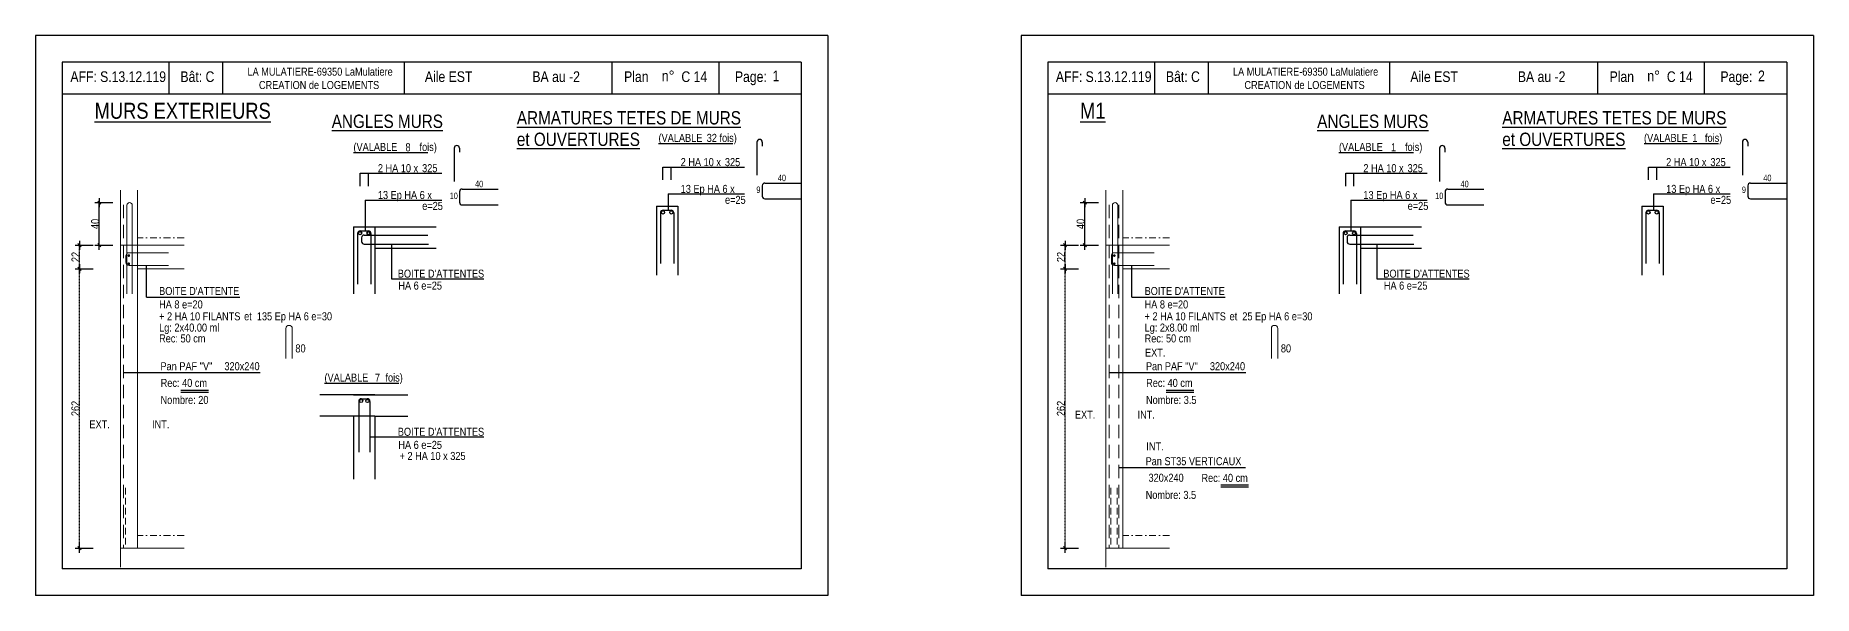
# Model space of a CAD drawing. Header units: metres. Extents: x -9927 to 45032, y -190416 to 12166.
# Drawn here: x 413 to 3745, y -110952 to -109902 of the extents above; entities that cross this region are included whole.
import ezdxf
from ezdxf.enums import TextEntityAlignment as Align

# ---------------------------------------------------------------- set-up
doc = ezdxf.new("R2010")
doc.units = ezdxf.units.M
doc.header["$PDMODE"] = 65
doc.linetypes.add('CACHE2', pattern=[0.1875, 0.125, -0.0625])
doc.linetypes.add('TIRETPT2', pattern=[12.7, 6.35, -3.175, 0, -3.175])
for name, color, linetype in [('01_cote_gen', 4, 'Continuous'), ('01_fenetres', 171, 'Continuous'), ('01_linteaux', 3, 'Continuous'), ('01_sem', 42, 'Continuous'), ('01_texte', 230, 'Continuous'), ('AA_COTES', 2, 'Continuous')]:
    doc.layers.add(name, color=color, linetype=linetype)
doc.styles.add('STYLE2', font='ARIALN.TTF')
doc.dimstyles.new('JB25', dxfattribs={"dimscale": 0.1, "dimtxt": 150, "dimasz": 17, "dimexe": 0.1, "dimexo": 0.1, "dimgap": 0.09, "dimtad": 1, "dimdec": 1, "dimlfac": 0.5, "dimdsep": 46, "dimtxsty": 'STYLE2', "dimblk1": 'BOND_G', "dimblk2": 'BOND_D', "dimsah": 1, "dimcen": 1.5, "dimdle": 0.01, "dimse1": 1, "dimse2": 1, "dimclrd": 4, "dimclre": 2, "dimclrt": 5, "dimadec": 0, "dimazin": 0, "dimtfac": 2.333333, "dimtdec": 1, "dimtix": 1, "dimtmove": 2, "dimatfit": 3, "dimldrblk": 'BOND_G', "dimfxl": 1, "dimtolj": 1, "dimtzin": 0, "dimarcsym": 0})

# ---------------------------------------------------------------- blocks, each defined once
blk = doc.blocks.new('BOND_G')
at = {"layer": 'AA_COTES', "color": 0}
for p, q in [((5, 0), (-5, 0)), ((1.8, 1.8), (-1.8, -1.8)), ((0, -5), (0, 15))]:
    blk.add_line(p, q, dxfattribs=at)
blk = doc.blocks.new('BOND_D')
at = {"layer": 'AA_COTES', "color": 0}
for p, q in [((5, 0), (-5, 0)), ((-1.8, -1.8), (1.8, 1.8)), ((0, 5), (0, -15))]:
    blk.add_line(p, q, dxfattribs=at)
blk = doc.blocks.new('*D919')
at = {"layer": '01_cote_gen', "color": 4, "linetype": 'Continuous', "lineweight": -2, "transparency": 16777216}
blk.add_line((532.7, -110293.5), (532.7, -110217), dxfattribs=at)
at = {"layer": 'DEFPOINTS', "color": 0, "linetype": 'Continuous', "lineweight": 0, "transparency": 16777216}
for p in [(532.7, -110215.3), (586.3, -110215.3), (572.5, -110295.2)]:
    blk.add_point(p, dxfattribs=at)
at = {"layer": '01_cote_gen', "color": 4, "linetype": 'Continuous', "lineweight": -2, "transparency": 16777216, "xscale": 1.7, "yscale": 1.7, "zscale": 1.7}
for name, p, rotation in [('BOND_D', (532.7, -110215.3), 90), ('BOND_G', (532.7, -110295.2), 270)]:
    blk.add_blockref(name, p, dxfattribs=dict(at, rotation=rotation))
at = {"layer": '01_cote_gen', "color": 5, "linetype": 'Continuous', "lineweight": 0, "transparency": 16777216, "insert": (525, -110255.2), "char_height": 15, "attachment_point": 5, "rotation": 90, "style": 'STYLE2'}
blk.add_mtext('\\A1;40', dxfattribs=at)
blk = doc.blocks.new('*D920')
at = {"layer": '01_cote_gen', "color": 4, "linetype": 'Continuous', "lineweight": -2, "transparency": 16777216}
blk.add_line((532.7, -110293.5), (532.7, -110217), dxfattribs=at)
at = {"layer": 'DEFPOINTS', "color": 0, "linetype": 'Continuous', "lineweight": 0, "transparency": 16777216}
for p in [(532.7, -110215.3), (586.3, -110215.3), (572.5, -110295.2)]:
    blk.add_point(p, dxfattribs=at)
at = {"layer": '01_cote_gen', "color": 4, "linetype": 'Continuous', "lineweight": -2, "transparency": 16777216, "xscale": 1.7, "yscale": 1.7, "zscale": 1.7}
for name, p, rotation in [('BOND_D', (532.7, -110215.3), 90), ('BOND_G', (532.7, -110295.2), 270)]:
    blk.add_blockref(name, p, dxfattribs=dict(at, rotation=rotation))
at = {"layer": '01_cote_gen', "color": 5, "linetype": 'Continuous', "lineweight": 0, "transparency": 16777216, "insert": (525, -110255.2), "char_height": 15, "attachment_point": 5, "rotation": 90, "style": 'STYLE2'}
blk.add_mtext('\\A1;40', dxfattribs=at)
blk = doc.blocks.new('*D921')
at = {"layer": '01_cote_gen', "color": 4, "linetype": 'CACHE2', "lineweight": -2, "transparency": 16777216}
blk.add_line((495.7, -110861.5), (495.7, -110340.9), dxfattribs=at)
at = {"layer": 'DEFPOINTS', "color": 0, "linetype": 'CACHE2', "lineweight": 0, "transparency": 16777216}
for p in [(495.7, -110339.2), (604.5, -110339.2), (604.3, -110863.2)]:
    blk.add_point(p, dxfattribs=at)
at = {"layer": '01_cote_gen', "color": 4, "linetype": 'CACHE2', "lineweight": -2, "transparency": 16777216, "xscale": 1.7, "yscale": 1.7, "zscale": 1.7}
for name, p, rotation in [('BOND_D', (495.7, -110339.2), 90), ('BOND_G', (495.7, -110863.2), 270)]:
    blk.add_blockref(name, p, dxfattribs=dict(at, rotation=rotation))
at = {"layer": '01_cote_gen', "color": 5, "linetype": 'CACHE2', "lineweight": 0, "transparency": 16777216, "insert": (488, -110601.2), "char_height": 15, "attachment_point": 5, "rotation": 90, "style": 'STYLE2'}
blk.add_mtext('\\A1;262', dxfattribs=at)
blk = doc.blocks.new('*D922')
at = {"layer": '01_cote_gen', "color": 4, "linetype": 'CACHE2', "lineweight": -2, "transparency": 16777216}
blk.add_line((495.7, -110337.5), (495.7, -110296.9), dxfattribs=at)
at = {"layer": 'DEFPOINTS', "color": 0, "linetype": 'CACHE2', "lineweight": 0, "transparency": 16777216}
for p in [(495.7, -110295.2), (521.2, -110295.2), (521.2, -110339.2)]:
    blk.add_point(p, dxfattribs=at)
at = {"layer": '01_cote_gen', "color": 4, "linetype": 'CACHE2', "lineweight": -2, "transparency": 16777216, "xscale": 1.7, "yscale": 1.7, "zscale": 1.7}
for name, p, rotation in [('BOND_D', (495.7, -110295.2), 90), ('BOND_G', (495.7, -110339.2), 270)]:
    blk.add_blockref(name, p, dxfattribs=dict(at, rotation=rotation))
at = {"layer": '01_cote_gen', "color": 5, "linetype": 'CACHE2', "lineweight": 0, "transparency": 16777216, "insert": (488.1, -110317.2), "char_height": 15, "attachment_point": 5, "rotation": 90, "style": 'STYLE2'}
blk.add_mtext('\\A1;22', dxfattribs=at)
blk = doc.blocks.new('*D923')
at = {"layer": '01_cote_gen', "color": 4, "linetype": 'Continuous', "lineweight": -2, "transparency": 16777216}
blk.add_line((2379.5, -110293.5), (2379.5, -110217), dxfattribs=at)
at = {"layer": 'DEFPOINTS', "color": 0, "linetype": 'Continuous', "lineweight": 0, "transparency": 16777216}
for p in [(2379.5, -110215.3), (2433.2, -110215.3), (2419.3, -110295.2)]:
    blk.add_point(p, dxfattribs=at)
at = {"layer": '01_cote_gen', "color": 4, "linetype": 'Continuous', "lineweight": -2, "transparency": 16777216, "xscale": 1.7, "yscale": 1.7, "zscale": 1.7}
for name, p, rotation in [('BOND_D', (2379.5, -110215.3), 90), ('BOND_G', (2379.5, -110295.2), 270)]:
    blk.add_blockref(name, p, dxfattribs=dict(at, rotation=rotation))
at = {"layer": '01_cote_gen', "color": 5, "linetype": 'Continuous', "lineweight": 0, "transparency": 16777216, "insert": (2371.9, -110255.2), "char_height": 15, "attachment_point": 5, "rotation": 90, "style": 'STYLE2'}
blk.add_mtext('\\A1;40', dxfattribs=at)
blk = doc.blocks.new('*D924')
at = {"layer": '01_cote_gen', "color": 4, "linetype": 'Continuous', "lineweight": -2, "transparency": 16777216}
blk.add_line((2379.5, -110293.5), (2379.5, -110217), dxfattribs=at)
at = {"layer": 'DEFPOINTS', "color": 0, "linetype": 'Continuous', "lineweight": 0, "transparency": 16777216}
for p in [(2379.5, -110215.3), (2433.2, -110215.3), (2419.3, -110295.2)]:
    blk.add_point(p, dxfattribs=at)
at = {"layer": '01_cote_gen', "color": 4, "linetype": 'Continuous', "lineweight": -2, "transparency": 16777216, "xscale": 1.7, "yscale": 1.7, "zscale": 1.7}
for name, p, rotation in [('BOND_D', (2379.5, -110215.3), 90), ('BOND_G', (2379.5, -110295.2), 270)]:
    blk.add_blockref(name, p, dxfattribs=dict(at, rotation=rotation))
at = {"layer": '01_cote_gen', "color": 5, "linetype": 'Continuous', "lineweight": 0, "transparency": 16777216, "insert": (2371.9, -110255.2), "char_height": 15, "attachment_point": 5, "rotation": 90, "style": 'STYLE2'}
blk.add_mtext('\\A1;40', dxfattribs=at)
blk = doc.blocks.new('*D925')
at = {"layer": '01_cote_gen', "color": 4, "linetype": 'CACHE2', "lineweight": -2, "transparency": 16777216}
blk.add_line((2342.5, -110861.5), (2342.5, -110340.9), dxfattribs=at)
at = {"layer": 'DEFPOINTS', "color": 0, "linetype": 'CACHE2', "lineweight": 0, "transparency": 16777216}
for p in [(2342.5, -110339.2), (2451.3, -110339.2), (2451.2, -110863.2)]:
    blk.add_point(p, dxfattribs=at)
at = {"layer": '01_cote_gen', "color": 4, "linetype": 'CACHE2', "lineweight": -2, "transparency": 16777216, "xscale": 1.7, "yscale": 1.7, "zscale": 1.7}
for name, p, rotation in [('BOND_D', (2342.5, -110339.2), 90), ('BOND_G', (2342.5, -110863.2), 270)]:
    blk.add_blockref(name, p, dxfattribs=dict(at, rotation=rotation))
at = {"layer": '01_cote_gen', "color": 5, "linetype": 'CACHE2', "lineweight": 0, "transparency": 16777216, "insert": (2334.9, -110601.2), "char_height": 15, "attachment_point": 5, "rotation": 90, "style": 'STYLE2'}
blk.add_mtext('\\A1;262', dxfattribs=at)
blk = doc.blocks.new('*D926')
at = {"layer": '01_cote_gen', "color": 4, "linetype": 'CACHE2', "lineweight": -2, "transparency": 16777216}
blk.add_line((2342.5, -110337.5), (2342.5, -110296.9), dxfattribs=at)
at = {"layer": 'DEFPOINTS', "color": 0, "linetype": 'CACHE2', "lineweight": 0, "transparency": 16777216}
for p in [(2342.5, -110295.2), (2368, -110295.2), (2368, -110339.2)]:
    blk.add_point(p, dxfattribs=at)
at = {"layer": '01_cote_gen', "color": 4, "linetype": 'CACHE2', "lineweight": -2, "transparency": 16777216, "xscale": 1.7, "yscale": 1.7, "zscale": 1.7}
for name, p, rotation in [('BOND_D', (2342.5, -110295.2), 90), ('BOND_G', (2342.5, -110339.2), 270)]:
    blk.add_blockref(name, p, dxfattribs=dict(at, rotation=rotation))
at = {"layer": '01_cote_gen', "color": 5, "linetype": 'CACHE2', "lineweight": 0, "transparency": 16777216, "insert": (2335, -110317.2), "char_height": 15, "attachment_point": 5, "rotation": 90, "style": 'STYLE2'}
blk.add_mtext('\\A1;22', dxfattribs=at)

msp = doc.modelspace()

# ---------------------------------------------------------------- linework, layer by layer
at = {"layer": '01_cote_gen', "color": 2, "linetype": 'CACHE2', "lineweight": 0, "ltscale": 100}
for p, q in [((581.59, -110749.78), (581.59, -110863.19)), ((2428.44, -110749.78), (2428.44, -110863.19)), ((2440.5, -110749.78), (2440.5, -110863.19)), ((2451.15, -110749.78), (2451.15, -110863.19))]:
    msp.add_line(p, q, dxfattribs=at)
at = {"layer": '01_fenetres', "ltscale": 30}
for p, q in [((463.24, -109951.89), (463.24, -110901.89)), ((463.24, -109951.89), (463.24, -110901.89)), ((463.24, -109951.89), (463.24, -110901.89)), ((1848.24, -109951.89), (463.24, -109951.89)), ((663.24, -109951.89), (663.24, -110011.89)), ((763.74, -109951.89), (763.74, -110011.89)), ((1103.92, -109951.89), (1103.92, -110011.89)), ((1494.11, -110011.89), (1494.11, -109951.89)), ((1694.11, -110011.89), (1694.11, -109951.89)), ((1848.24, -109951.89), (1848.24, -110901.89)), ((2310.09, -109951.89), (2310.09, -110901.89)), ((2310.09, -109951.89), (2310.09, -110901.89)), ((2310.09, -109951.89), (2310.09, -110901.89)), ((3695.09, -109951.89), (2310.09, -109951.89)), ((2510.09, -109951.89), (2510.09, -110011.89)), ((2610.59, -109951.89), (2610.59, -110011.89)), ((2950.76, -109951.89), (2950.76, -110011.89)), ((3340.96, -110011.89), (3340.96, -109951.89)), ((3540.96, -110011.89), (3540.96, -109951.89)), ((3695.09, -109951.89), (3695.09, -110901.89)), ((1848.24, -110011.89), (463.24, -110011.89)), ((3695.09, -110011.89), (2310.09, -110011.89)), ((1848.24, -110901.89), (463.24, -110901.89)), ((3695.09, -110901.89), (2310.09, -110901.89))]:
    msp.add_line(p, q, dxfattribs=at)
at = {"layer": '01_linteaux', "linetype": 'Continuous'}
for p, q in [((1197.66, -110113.12), (1197.66, -110175.3)), ((1207.66, -110113.12), (1207.66, -110120.54)), ((3044.51, -110113.12), (3044.51, -110175.3)), ((3054.51, -110113.12), (3054.51, -110120.54)), ((1207.78, -110194.85), (1207.78, -110214.46)), ((1212.78, -110189.85), (1280.36, -110189.85)), ((3054.62, -110194.85), (3054.62, -110214.46)), ((3059.62, -110189.85), (3127.2, -110189.85)), ((1212.78, -110219.46), (1280.36, -110219.46)), ((3059.62, -110219.46), (3127.2, -110219.46)), ((1009.33, -110260.7), (1009.33, -110386.4)), ((1009.33, -110260.7), (1163.76, -110260.7)), ((1016.83, -110273.2), (1016.83, -110368.2)), ((1021.83, -110268.2), (1036.83, -110268.2)), ((1024.33, -110280.96), (1024.33, -110288.2)), ((1029.33, -110275.96), (1148.39, -110275.96)), ((1041.83, -110273.2), (1041.83, -110368.2)), ((1049.33, -110260.7), (1049.33, -110386.4)), ((2856.17, -110260.7), (2856.17, -110386.4)), ((2856.17, -110260.7), (3010.61, -110260.7)), ((2863.67, -110273.2), (2863.67, -110368.2)), ((2868.67, -110268.2), (2883.67, -110268.2)), ((2871.17, -110280.96), (2871.17, -110288.2)), ((2876.17, -110275.96), (2995.24, -110275.96)), ((2888.67, -110273.2), (2888.67, -110368.2)), ((2896.17, -110260.7), (2896.17, -110386.4)), ((1029.33, -110293.2), (1149.33, -110293.2)), ((1049.33, -110300.7), (1163.76, -110300.7)), ((2876.17, -110293.2), (2996.17, -110293.2)), ((2896.17, -110300.7), (3010.61, -110300.7)), ((1049.33, -110575.4), (945.9, -110575.4)), ((1009.33, -110575.4), (1111.06, -110575.4)), ((1023.83, -110582.9), (1034.83, -110582.9)), ((1049.33, -110615.4), (945.9, -110615.4)), ((1009.33, -110615.4), (1009.33, -110733.96)), ((1018.83, -110587.9), (1018.83, -110682.9)), ((1039.83, -110587.9), (1039.83, -110682.9)), ((1049.33, -110615.4), (1049.33, -110733.96)), ((1049.33, -110615.4), (1111.06, -110615.4))]:
    msp.add_line(p, q, dxfattribs=at)
for centre in [(1021.49, -110272.52), (1037.17, -110272.52), (2868.34, -110272.52), (2884.01, -110272.52), (1023.49, -110587.22), (1035.17, -110587.22)]:
    msp.add_circle(centre, 3, dxfattribs=at)
for centre, start, end in [((1202.66, -110113.12), 90, 180), ((1202.66, -110113.12), 0, 90), ((3049.51, -110113.12), 90, 180), ((3049.51, -110113.12), 0, 90), ((1212.78, -110194.85), 90, 180), ((1212.78, -110214.46), 180, 270), ((3059.62, -110194.85), 90, 180), ((3059.62, -110214.46), 180, 270), ((1021.83, -110273.2), 90, 180), ((1029.33, -110280.96), 90, 180), ((1036.83, -110273.2), 0, 90), ((2868.67, -110273.2), 90, 180), ((2876.17, -110280.96), 90, 180), ((2883.67, -110273.2), 0, 90), ((1029.33, -110288.2), 180, 270), ((2876.17, -110288.2), 180, 270), ((1023.83, -110587.9), 90, 180), ((1034.83, -110587.9), 0, 90)]:
    msp.add_arc(centre, 5, start, end, dxfattribs=at)
at = {"layer": '01_sem', "color": 2, "lineweight": 0, "ltscale": 7}
for p, q in [((572.31, -110192.03), (572.31, -110898.85)), ((604.31, -110192.03), (604.31, -110295.18)), ((2419.15, -110192.03), (2419.15, -110898.85)), ((2451.15, -110192.03), (2451.15, -110295.18)), ((584.49, -110220.18), (584.49, -110386.23)), ((594.49, -110220.18), (594.49, -110386.23)), ((2431.33, -110220.18), (2431.33, -110386.23)), ((2441.33, -110220.18), (2441.33, -110386.23)), ((691.49, -110295.18), (572.31, -110295.18)), ((582.49, -110315.18), (582.49, -110327.18)), ((588.49, -110309.18), (662.49, -110309.18)), ((604.31, -110295.18), (604.31, -110863.19)), ((2538.33, -110295.18), (2419.15, -110295.18)), ((2429.34, -110315.18), (2429.34, -110327.18)), ((2435.34, -110309.18), (2509.34, -110309.18)), ((2451.15, -110295.18), (2451.15, -110863.19)), ((588.49, -110333.18), (662.49, -110333.18)), ((691.64, -110339.19), (604.46, -110339.19)), ((2435.34, -110333.18), (2509.34, -110333.18)), ((2538.49, -110339.19), (2451.31, -110339.19)), ((882.31, -110451.35), (882.31, -110507.5)), ((894.31, -110451.35), (894.31, -110507.5)), ((2729.15, -110451.35), (2729.15, -110507.5)), ((2741.15, -110451.35), (2741.15, -110507.5)), ((691.49, -110863.19), (572.31, -110863.19)), ((2538.33, -110863.19), (2419.15, -110863.19))]:
    msp.add_line(p, q, dxfattribs=at)
at = {"layer": '01_sem', "color": 5, "linetype": 'CACHE2', "lineweight": 0, "ltscale": 200}
for p, q in [((578.31, -110219.18), (578.31, -110863.19)), ((2425.15, -110219.18), (2425.15, -110863.19)), ((2443.08, -110219.18), (2443.08, -110863.19))]:
    msp.add_line(p, q, dxfattribs=at)
at = {"layer": '01_sem', "color": 2, "linetype": 'TIRETPT2', "lineweight": 0, "ltscale": 2}
for p, q in [((691.49, -110281.18), (604.31, -110281.18)), ((2538.33, -110281.18), (2451.15, -110281.18)), ((691.49, -110839.19), (604.31, -110839.19)), ((2538.33, -110839.19), (2451.15, -110839.19))]:
    msp.add_line(p, q, dxfattribs=at)
at = {"layer": '01_sem', "color": 2, "lineweight": 0, "ltscale": 7, "const_width": 2.5, "flags": 128}
for points in [[(586.76, -110314.5, 1), (589.26, -110314.5, 1)], [(2433.61, -110314.5, 1), (2436.11, -110314.5, 1)], [(586.69, -110329.83, 1), (589.19, -110329.83, 1)], [(2433.54, -110329.83, 1), (2436.04, -110329.83, 1)]]:
    msp.add_lwpolyline(points, format="xyb", close=True, dxfattribs=at)
at = {"layer": '01_sem', "color": 2, "lineweight": 0, "ltscale": 7}
for centre, radius, start, end in [((589.49, -110220.18), 5, 0, 180), ((2436.33, -110220.18), 5, 0, 180), ((588.49, -110315.18), 6, 90, 180), ((2435.34, -110315.18), 6, 90, 180), ((588.49, -110327.18), 6, 180, 270), ((2435.34, -110327.18), 6, 180, 270), ((888.31, -110451.35), 6, 90, 180), ((888.31, -110451.35), 6, 0, 90), ((2735.15, -110451.35), 6, 90, 180), ((2735.15, -110451.35), 6, 0, 90)]:
    msp.add_arc(centre, radius, start, end, dxfattribs=at)
at = {"layer": '01_texte', "ltscale": 30}
for p, q in [((413.24, -109901.89), (413.24, -110951.89)), ((1898.24, -109901.89), (413.24, -109901.89)), ((1898.24, -109901.89), (1898.24, -110951.89)), ((2260.09, -109901.89), (2260.09, -110951.89)), ((3745.09, -109901.89), (2260.09, -109901.89)), ((3745.09, -109901.89), (3745.09, -110951.89)), ((1898.24, -110951.89), (413.24, -110951.89)), ((3745.09, -110951.89), (2260.09, -110951.89))]:
    msp.add_line(p, q, dxfattribs=at)
at = {"layer": '01_texte'}
for p, q in [((1765.13, -110101.72), (1765.13, -110163.89)), ((1775.13, -110101.72), (1775.13, -110109.13)), ((3611.97, -110101.72), (3611.97, -110163.89)), ((3621.97, -110101.72), (3621.97, -110109.13)), ((1589.08, -110172.79), (1589.08, -110148.74)), ((1589.08, -110148.74), (1742.05, -110148.74)), ((1604.49, -110172.79), (1604.49, -110148.74)), ((3435.92, -110172.79), (3435.92, -110148.74)), ((3435.92, -110148.74), (3588.89, -110148.74)), ((3451.34, -110172.79), (3451.34, -110148.74)), ((1021.61, -110184.19), (1021.61, -110160.14)), ((1021.61, -110160.14), (1174.58, -110160.14)), ((1037.03, -110184.19), (1037.03, -110160.14)), ((1775.24, -110183.44), (1775.24, -110203.06)), ((1780.24, -110178.44), (1847.83, -110178.44)), ((2868.46, -110184.19), (2868.46, -110160.14)), ((2868.46, -110160.14), (3021.43, -110160.14)), ((2883.87, -110184.19), (2883.87, -110160.14)), ((3622.09, -110183.44), (3622.09, -110203.06)), ((3627.09, -110178.44), (3694.67, -110178.44)), ((1031.21, -110210.45), (1174.58, -110210.45)), ((1031.21, -110210.45), (1031.21, -110268.2)), ((1598.67, -110199.04), (1742.05, -110199.04)), ((1598.67, -110199.04), (1598.67, -110229.32)), ((1780.24, -110208.06), (1847.83, -110208.06)), ((2878.05, -110210.45), (3021.43, -110210.45)), ((2878.05, -110210.45), (2878.05, -110268.2)), ((3445.52, -110199.04), (3588.89, -110199.04)), ((3445.52, -110199.04), (3445.52, -110229.32)), ((3627.09, -110208.06), (3694.67, -110208.06)), ((1576.8, -110221.82), (1576.8, -110351.35)), ((1576.8, -110221.82), (1616.8, -110221.82)), ((1584.3, -110234.32), (1584.3, -110329.32)), ((1589.3, -110229.32), (1604.3, -110229.32)), ((1609.3, -110234.32), (1609.3, -110329.32)), ((1616.8, -110221.82), (1616.8, -110351.35)), ((3423.64, -110221.82), (3423.64, -110351.35)), ((3423.64, -110221.82), (3463.64, -110221.82)), ((3431.14, -110234.32), (3431.14, -110329.32)), ((3436.14, -110229.32), (3451.14, -110229.32)), ((3456.14, -110234.32), (3456.14, -110329.32)), ((3463.64, -110221.82), (3463.64, -110351.35)), ((1080.05, -110293.2), (1080.05, -110357.89)), ((2926.9, -110293.2), (2926.9, -110357.89)), ((621.07, -110392.35), (621.07, -110333.18)), ((2467.91, -110392.35), (2467.91, -110333.18)), ((1080.05, -110357.89), (1253.15, -110357.89)), ((2926.9, -110357.89), (3100, -110357.89)), ((621.07, -110392.35), (795.85, -110392.35)), ((2467.91, -110392.35), (2642.7, -110392.35)), ((578.31, -110533.65), (834.38, -110533.65)), ((2425.15, -110533.65), (2681.22, -110533.65)), ((737.08, -110567.83), (685.32, -110567.83)), ((737.08, -110571.14), (685.32, -110571.14)), ((2583.92, -110567.83), (2532.16, -110567.83)), ((2583.92, -110571.14), (2532.16, -110571.14)), ((1039.83, -110654.46), (1253.15, -110654.46)), ((2443.08, -110711.77), (2680.56, -110711.77)), ((2686.57, -110745.22), (2634.82, -110745.22)), ((2686.57, -110748.53), (2634.82, -110748.53))]:
    msp.add_line(p, q, dxfattribs=at)
for centre in [(1588.96, -110233.64), (1604.63, -110233.64), (3435.8, -110233.64), (3451.48, -110233.64)]:
    msp.add_circle(centre, 3, dxfattribs=at)
for centre, start, end in [((1770.13, -110101.72), 90, 180), ((1770.13, -110101.72), 0, 90), ((3616.97, -110101.72), 90, 180), ((3616.97, -110101.72), 0, 90), ((1780.24, -110183.44), 90, 180), ((3627.09, -110183.44), 90, 180), ((1780.24, -110203.06), 180, 270), ((3627.09, -110203.06), 180, 270), ((1589.3, -110234.32), 90, 180), ((1604.3, -110234.32), 0, 90), ((3436.14, -110234.32), 90, 180), ((3451.14, -110234.32), 0, 90)]:
    msp.add_arc(centre, 5, start, end, dxfattribs=at)

# ---------------------------------------------------------------- texts
at = {"layer": '01_texte', "style": 'STYLE2'}
for s, height, p in [('AFF:', 20, (478.54, -109989.04)), ('S.13.12.119', 20, (534.2, -109989.04)), ('Bât: C', 20, (684.7, -109989.04)), ('LA MULATIERE-69350 LaMulatiere', 15, (810.44, -109977.17)), ('Aile EST', 20, (1142.83, -109989.04)), ('BA au -2', 20, (1344.3, -109989.04)), ('Plan', 20, (1516.16, -109989.04)), ('n%%D', 20, (1586.84, -109987.6)), (' C 14', 20, (1617.18, -109989.04)), ('Page:', 20, (1723.83, -109989.04)), ('1', 20, (1794.51, -109987.6)), ('AFF:', 20, (2325.38, -109989.04)), ('S.13.12.119', 20, (2381.05, -109989.04)), ('Bât: C', 20, (2531.55, -109989.04)), ('LA MULATIERE-69350 LaMulatiere', 15, (2657.28, -109977.17)), ('Aile EST', 20, (2989.68, -109989.04)), ('BA au -2', 20, (3191.14, -109989.04)), ('Plan', 20, (3363, -109989.04)), ('n%%D', 20, (3433.69, -109987.6)), (' C 14', 20, (3464.03, -109989.04)), ('Page:', 20, (3570.67, -109989.04)), ('2', 20, (3641.35, -109987.6)), ('CREATION de LOGEMENTS', 15, (831.92, -110002.18)), ('CREATION de LOGEMENTS', 15, (2678.77, -110002.18)), ('%%UMURS EXTERIEURS', 30, (523.83, -110057.97)), ('%%UANGLES MURS', 25, (968.28, -110075.19)), ('%%UARMATURES TETES DE MURS', 25, (1315.18, -110068.66)), ('%%UM1', 30, (2370.67, -110057.97)), ('%%UANGLES MURS', 25, (2815.12, -110075.19)), ('%%UARMATURES TETES DE MURS', 25, (3162.03, -110068.66)), ('%%Uet OUVERTURES', 25, (1315.18, -110108.98)), ('%%Uet OUVERTURES', 25, (3162.03, -110108.98)), ('%%U(VALABLE            ', 15, (1009.04, -110118.34)), ('8', 15, (1106.48, -110118.92)), ('  fois)', 15, (1123.29, -110118.34)), ('%%U(VALABLE            ', 15, (1580.74, -110101.36)), ('32', 15, (1671.02, -110101.36)), ('fois)', 15, (1694.99, -110101.36)), ('%%U(VALABLE            ', 15, (2855.88, -110118.34)), ('1', 15, (2953.32, -110118.92)), ('  fois)', 15, (2970.13, -110118.34)), ('%%U(VALABLE            ', 15, (3427.58, -110101.36)), ('1', 15, (3517.87, -110101.36)), ('fois)', 15, (3541.83, -110101.36)), ('2 HA 10 x', 15, (1054.77, -110158.12)), ('325', 15, (1137.67, -110158.12)), ('2 HA 10 x', 15, (1622.24, -110146.71)), ('325', 15, (1705.14, -110146.71)), ('2 HA 10 x', 15, (2901.61, -110158.12)), ('325', 15, (2984.51, -110158.12)), ('2 HA 10 x', 15, (3469.08, -110146.71)), ('325', 15, (3551.98, -110146.71)), ('40', 12, (1236.83, -110186.3)), ('13 Ep HA 6 x', 15, (1622.24, -110197.02)), ('40', 12, (1804.3, -110174.89)), ('40', 12, (3083.68, -110186.3)), ('13 Ep HA 6 x', 15, (3469.08, -110197.02)), ('40', 12, (3651.14, -110174.89)), ('13 Ep HA 6 x', 15, (1054.77, -110208.43)), ('e=25', 15, (1137.84, -110228.91)), ('10', 12, (1189.32, -110208.51)), ('e=25', 15, (1705.3, -110217.5)), ('9', 12, (1764.07, -110197.1)), ('13 Ep HA 6 x', 15, (2901.61, -110208.43)), ('e=25', 15, (2984.68, -110228.91)), ('10', 12, (3036.16, -110208.51)), ('e=25', 15, (3552.15, -110217.5)), ('9', 12, (3610.91, -110197.1)), ("BOITE D'ATTENTE", 15, (644.78, -110388.47)), ("BOITE D'ATTENTE", 15, (2491.63, -110388.47)), ('HA 8 e=20', 15, (644.78, -110413.62)), ('HA 8 e=20', 15, (2491.63, -110413.62)), ('+ 2 HA 10 FILANTS', 15, (644.78, -110435.92)), ('Lg: 2x40.00 ml', 15, (644.78, -110457.06)), ('et  135 Ep HA 6 e=30', 15, (804.06, -110435.92)), ('+ 2 HA 10 FILANTS', 15, (2491.63, -110435.92)), ('Lg: 2x8.00 ml', 15, (2491.63, -110457.06)), ('et  25 Ep HA 6 e=30', 15, (2650.91, -110435.92)), ('Rec: 50 cm', 15, (644.78, -110477.35)), ('80', 15, (900.19, -110496.1)), ('Rec: 50 cm', 15, (2491.63, -110477.35)), ('80', 15, (2747.03, -110496.1)), (' Pan PAF "V"  ', 15, (642.54, -110529.53)), ('320x240', 15, (767.16, -110529.53)), ('EXT.', 15, (2492.48, -110504.03)), (' Pan PAF "V"  ', 15, (2489.39, -110529.53)), ('320x240', 15, (2614.01, -110529.53)), ('Rec: 40 cm', 15, (647.74, -110560.81)), ('%%U(VALABLE            ', 15, (954.73, -110550.81)), ('7', 15, (1049.3, -110550.96)), ('fois)', 15, (1068.98, -110550.81)), ('Rec: 40 cm', 15, (2494.58, -110560.81)), ('Nombre: 20', 15, (647.47, -110592.72)), ('Nombre: 3.5', 15, (2494.31, -110592.72)), ('EXT.', 15, (2361.02, -110620.27)), ('INT.', 15, (2478.41, -110620.27)), ('EXT.', 15, (514.17, -110638.49)), ('INT.', 15, (631.57, -110638.49)), ('INT.', 15, (2494.84, -110679.65)), (' Pan ST35 VERTICAUX ', 15, (2488.72, -110707.66)), ('320x240', 15, (2498.95, -110738.64)), ('Rec: 40 cm', 15, (2598.21, -110738.94)), ('Nombre: 3.5', 15, (2493.65, -110770.85))]:
    msp.add_text(s, height=height, dxfattribs=at).set_placement(p)
for s, p in [("BOITE D'ATTENTES", (1253.92, -110355.86)), ("BOITE D'ATTENTES", (3100.76, -110355.86)), ('HA 6 e=25', (1174.86, -110378.34)), ('HA 6 e=25', (3021.7, -110378.34)), ("BOITE D'ATTENTES", (1253.92, -110652.43)), ('HA 6 e=25', (1174.86, -110676.99)), ('+ 2 HA 10 x 325', (1219.06, -110697.76))]:
    msp.add_text(s, height=15, dxfattribs=at).set_placement(p, align=Align.RIGHT)

# ---------------------------------------------------------------- dimensions: what is measured, and where the dimension line sits
at = {"layer": '01_cote_gen', "linetype": 'Continuous', "lineweight": 0}
for base, p1, p2, picture, middle in [((532.69, -110215.25), (572.46, -110295.18), (586.32, -110215.25), '*D919', (525.03, -110255.22)), ((532.69, -110215.25), (572.46, -110295.18), (586.32, -110215.25), '*D920', (525.03, -110255.22)), ((2379.54, -110215.25), (2419.31, -110295.18), (2433.16, -110215.25), '*D923', (2371.87, -110255.22)), ((2379.54, -110215.25), (2419.31, -110295.18), (2433.16, -110215.25), '*D924', (2371.87, -110255.22))]:
    dim = msp.add_linear_dim(base=base, p1=p1, p2=p2, angle=90, dimstyle='JB25', dxfattribs=at)
    dim.commit()
    dim.dimension.update_dxf_attribs({"geometry": picture, "text_midpoint": middle})
at = {"layer": '01_cote_gen', "linetype": 'CACHE2', "lineweight": 0}
for base, p1, p2, picture, middle in [((495.68, -110295.18), (521.18, -110339.19), (521.18, -110295.18), '*D922', (488.14, -110317.18)), ((2342.52, -110295.18), (2368.02, -110339.19), (2368.02, -110295.18), '*D926', (2334.98, -110317.18)), ((495.68, -110339.19), (604.31, -110863.19), (604.46, -110339.19), '*D921', (488.01, -110601.19)), ((2342.52, -110339.19), (2451.15, -110863.19), (2451.31, -110339.19), '*D925', (2334.86, -110601.19))]:
    dim = msp.add_linear_dim(base=base, p1=p1, p2=p2, angle=90, dimstyle='JB25', dxfattribs=at)
    dim.commit()
    dim.dimension.update_dxf_attribs({"geometry": picture, "text_midpoint": middle})

doc.saveas('drawing.dxf')
